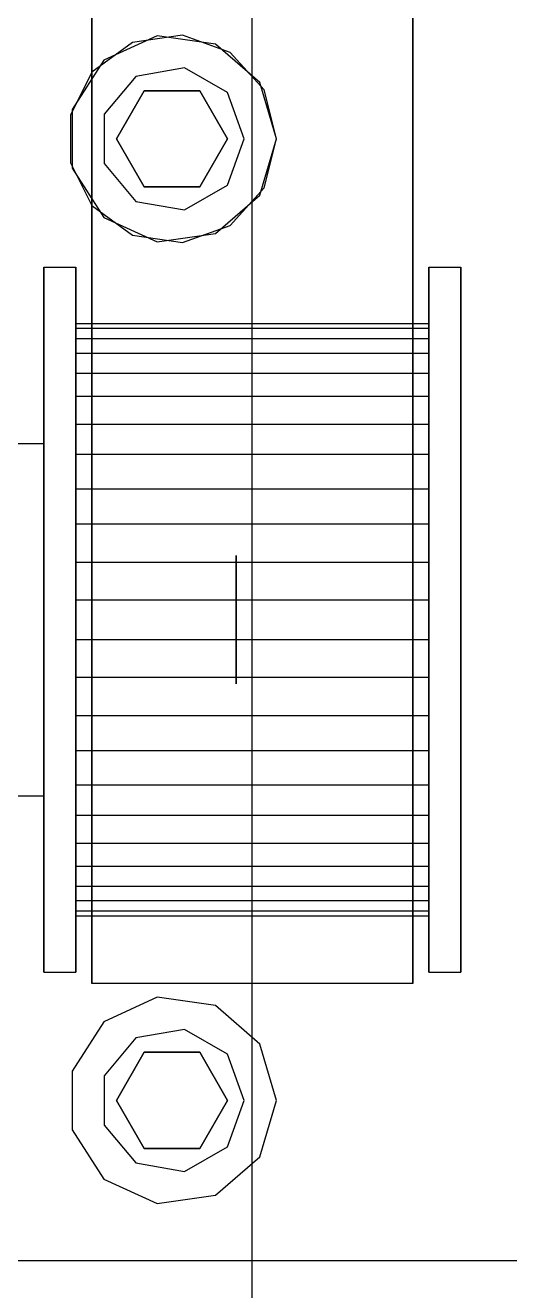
# Model space of a CAD drawing. Header units: millimetres. Extents: x -201 to 3037, y -406 to 3230.
# Drawn here: x 135.9 to 166, y 2058.1 to 2137.1 of the extents above; entities that cross this region are included whole.
import ezdxf

# ---------------------------------------------------------------- set-up
doc = ezdxf.new("R2010")
doc.units = ezdxf.units.MM
doc.layers.add('HIDDEN', color=8, linetype='Continuous')
doc.layers.add('VISIBLE', color=7, linetype='Continuous')

msp = doc.modelspace()

# ---------------------------------------------------------------- linework, layer by layer
at = {"layer": 'HIDDEN'}
for points in [[(140, 2680), (140, 2100)], [(140, 2100), (140, 2680)], [(140, 2680), (140, 2100)], [(160, 2680), (160, 2100)], [(160, 2100), (160, 2680)], [(160, 2680), (160, 2100)], [(150, 2077.3), (150, 2145)], [(150, 2055), (150, 2145)], [(151.5, 2130), (150.468, 2133.514), (147.7, 2135.913), (144.075, 2136.434), (140.743, 2134.912), (138.763, 2131.831), (138.763, 2128.169), (140.743, 2125.088), (144.075, 2123.566), (147.7, 2124.087), (150.468, 2126.486), (151.5, 2130)], [(151.5, 2130), (150.736, 2133.057), (148.624, 2135.396), (145.66, 2136.466), (142.541, 2136.017), (140, 2134.153)], [(149.5, 2130), (148.447, 2132.893), (145.781, 2134.432), (142.75, 2133.897), (140.771, 2131.539), (140.771, 2128.461), (142.75, 2126.103), (145.781, 2125.568), (148.447, 2127.107), (149.5, 2130)], [(149.5, 2130), (148.447, 2132.893), (145.781, 2134.432), (142.75, 2133.897), (140.771, 2131.539), (140.771, 2128.461), (142.75, 2126.103), (145.781, 2125.568), (148.447, 2127.107), (149.5, 2130)], [(141.536, 2130), (143.268, 2133)], [(143.268, 2133), (141.536, 2130)], [(143.268, 2133), (146.732, 2133)], [(146.732, 2133), (143.268, 2133)], [(146.732, 2133), (148.464, 2130)], [(148.464, 2130), (146.732, 2133)], [(140, 2125.847), (142.541, 2123.983), (145.66, 2123.534), (148.624, 2124.604), (150.736, 2126.943), (151.5, 2130)], [(143.268, 2127), (141.536, 2130)], [(141.536, 2130), (143.268, 2127)], [(148.464, 2130), (146.732, 2127)], [(146.732, 2127), (148.464, 2130)], [(146.732, 2127), (143.268, 2127)], [(143.268, 2127), (146.732, 2127)], [(137, 2100), (137, 2102.463), (137, 2104.895), (137, 2107.266), (137, 2109.545), (137, 2111.705), (137, 2113.717), (137, 2115.556), (137, 2117.2), (137, 2118.628), (137, 2119.821), (137, 2120.765), (137, 2121.448), (137, 2121.862), (137, 2122)], [(139, 2100), (139, 2102.463), (139, 2104.895), (139, 2107.266), (139, 2109.545), (139, 2111.705), (139, 2113.717), (139, 2115.556), (139, 2117.2), (139, 2118.628), (139, 2119.821), (139, 2120.765), (139, 2121.448), (139, 2121.862), (139, 2122)], [(161, 2100), (161, 2102.463), (161, 2104.895), (161, 2107.266), (161, 2109.545), (161, 2111.705), (161, 2113.717), (161, 2115.556), (161, 2117.2), (161, 2118.628), (161, 2119.821), (161, 2120.765), (161, 2121.448), (161, 2121.862), (161, 2122)], [(163, 2100), (163, 2102.463), (163, 2104.895), (163, 2107.266), (163, 2109.545), (163, 2111.705), (163, 2113.717), (163, 2115.556), (163, 2117.2), (163, 2118.628), (163, 2119.821), (163, 2120.765), (163, 2121.448), (163, 2121.862), (163, 2122)], [(139, 2118.178), (139, 2118.21), (139, 2118.24), (139, 2118.269), (139, 2118.297), (139, 2118.323), (139, 2118.347), (139, 2118.37), (139, 2118.391), (139, 2118.411), (139, 2118.429), (139, 2118.446), (139, 2118.461), (139, 2118.475), (139, 2118.487)], [(139, 2118.487), (139, 2118.377), (139, 2118.271), (139, 2118.169), (139, 2118.074), (139, 2117.985), (139, 2117.904), (139, 2117.83), (139, 2117.765), (139, 2117.709), (139, 2117.663), (139, 2117.626), (139, 2117.6), (139, 2117.584), (139, 2117.579)], [(139, 2117.579), (139, 2117.584), (139, 2117.6), (139, 2117.626), (139, 2117.663), (139, 2117.709), (139, 2117.765), (139, 2117.83), (139, 2117.904), (139, 2117.985), (139, 2118.074), (139, 2118.169), (139, 2118.271), (139, 2118.377), (139, 2118.487)], [(139, 2118.487), (139, 2118.475), (139, 2118.461), (139, 2118.446), (139, 2118.429), (139, 2118.411), (139, 2118.391), (139, 2118.37), (139, 2118.347), (139, 2118.323), (139, 2118.297), (139, 2118.269), (139, 2118.24), (139, 2118.21), (139, 2118.178)], [(139, 2118.487), (161, 2118.487)], [(139, 2118.178), (139, 2118.037), (139, 2117.898), (139, 2117.764), (139, 2117.635), (139, 2117.513), (139, 2117.399), (139, 2117.296), (139, 2117.204), (139, 2117.124), (139, 2117.057), (139, 2117.004), (139, 2116.966), (139, 2116.943), (139, 2116.935)], [(139, 2116.935), (139, 2116.943), (139, 2116.966), (139, 2117.004), (139, 2117.057), (139, 2117.124), (139, 2117.204), (139, 2117.296), (139, 2117.399), (139, 2117.513), (139, 2117.635), (139, 2117.764), (139, 2117.898), (139, 2118.037), (139, 2118.178)], [(139, 2118.178), (161, 2118.178)], [(140, 2118.487), (160, 2118.487)], [(140, 2118.178), (160, 2118.178)], [(161, 2118.178), (161, 2118.21), (161, 2118.24), (161, 2118.269), (161, 2118.297), (161, 2118.323), (161, 2118.347), (161, 2118.37), (161, 2118.391), (161, 2118.411), (161, 2118.429), (161, 2118.446), (161, 2118.461), (161, 2118.475), (161, 2118.487)], [(161, 2118.487), (161, 2118.377), (161, 2118.271), (161, 2118.169), (161, 2118.074), (161, 2117.985), (161, 2117.904), (161, 2117.83), (161, 2117.765), (161, 2117.709), (161, 2117.663), (161, 2117.626), (161, 2117.6), (161, 2117.584), (161, 2117.579)], [(161, 2117.579), (161, 2117.584), (161, 2117.6), (161, 2117.626), (161, 2117.663), (161, 2117.709), (161, 2117.765), (161, 2117.83), (161, 2117.904), (161, 2117.985), (161, 2118.074), (161, 2118.169), (161, 2118.271), (161, 2118.377), (161, 2118.487)], [(161, 2118.487), (161, 2118.475), (161, 2118.461), (161, 2118.446), (161, 2118.429), (161, 2118.411), (161, 2118.391), (161, 2118.37), (161, 2118.347), (161, 2118.323), (161, 2118.297), (161, 2118.269), (161, 2118.24), (161, 2118.21), (161, 2118.178)], [(161, 2118.178), (161, 2118.037), (161, 2117.898), (161, 2117.764), (161, 2117.635), (161, 2117.513), (161, 2117.399), (161, 2117.296), (161, 2117.204), (161, 2117.124), (161, 2117.057), (161, 2117.004), (161, 2116.966), (161, 2116.943), (161, 2116.935)], [(161, 2116.935), (161, 2116.943), (161, 2116.966), (161, 2117.004), (161, 2117.057), (161, 2117.124), (161, 2117.204), (161, 2117.296), (161, 2117.399), (161, 2117.513), (161, 2117.635), (161, 2117.764), (161, 2117.898), (161, 2118.037), (161, 2118.178)], [(139, 2116.63), (139, 2116.704), (139, 2116.777), (139, 2116.848), (139, 2116.917), (139, 2116.986), (139, 2117.053), (139, 2117.118), (139, 2117.182), (139, 2117.245), (139, 2117.306), (139, 2117.366), (139, 2117.424), (139, 2117.481), (139, 2117.536)], [(139, 2116.935), (139, 2116.939), (139, 2116.949), (139, 2116.965), (139, 2116.988), (139, 2117.018), (139, 2117.054), (139, 2117.095), (139, 2117.143), (139, 2117.196), (139, 2117.255), (139, 2117.319), (139, 2117.387), (139, 2117.46), (139, 2117.536)], [(139, 2117.536), (139, 2117.46), (139, 2117.387), (139, 2117.319), (139, 2117.255), (139, 2117.196), (139, 2117.143), (139, 2117.095), (139, 2117.054), (139, 2117.018), (139, 2116.988), (139, 2116.965), (139, 2116.949), (139, 2116.939), (139, 2116.935)], [(139, 2117.536), (139, 2117.481), (139, 2117.424), (139, 2117.366), (139, 2117.306), (139, 2117.245), (139, 2117.182), (139, 2117.118), (139, 2117.053), (139, 2116.986), (139, 2116.917), (139, 2116.848), (139, 2116.777), (139, 2116.704), (139, 2116.63)], [(139, 2117.536), (161, 2117.536)], [(140, 2117.536), (160, 2117.536)], [(161, 2116.63), (161, 2116.704), (161, 2116.777), (161, 2116.848), (161, 2116.917), (161, 2116.986), (161, 2117.053), (161, 2117.118), (161, 2117.182), (161, 2117.245), (161, 2117.306), (161, 2117.366), (161, 2117.424), (161, 2117.481), (161, 2117.536)], [(161, 2116.935), (161, 2116.939), (161, 2116.949), (161, 2116.965), (161, 2116.988), (161, 2117.018), (161, 2117.054), (161, 2117.095), (161, 2117.143), (161, 2117.196), (161, 2117.255), (161, 2117.319), (161, 2117.387), (161, 2117.46), (161, 2117.536)], [(161, 2117.536), (161, 2117.46), (161, 2117.387), (161, 2117.319), (161, 2117.255), (161, 2117.196), (161, 2117.143), (161, 2117.095), (161, 2117.054), (161, 2117.018), (161, 2116.988), (161, 2116.965), (161, 2116.949), (161, 2116.939), (161, 2116.935)], [(161, 2117.536), (161, 2117.481), (161, 2117.424), (161, 2117.366), (161, 2117.306), (161, 2117.245), (161, 2117.182), (161, 2117.118), (161, 2117.053), (161, 2116.986), (161, 2116.917), (161, 2116.848), (161, 2116.777), (161, 2116.704), (161, 2116.63)], [(139, 2116.63), (139, 2116.466), (139, 2116.3), (139, 2116.135), (139, 2115.973), (139, 2115.818), (139, 2115.671), (139, 2115.535), (139, 2115.413), (139, 2115.306), (139, 2115.215), (139, 2115.144), (139, 2115.092), (139, 2115.06), (139, 2115.049)], [(139, 2116.349), (139, 2116.37), (139, 2116.39), (139, 2116.41), (139, 2116.43), (139, 2116.45), (139, 2116.47), (139, 2116.491), (139, 2116.511), (139, 2116.531), (139, 2116.551), (139, 2116.571), (139, 2116.59), (139, 2116.61), (139, 2116.63)], [(139, 2116.63), (161, 2116.63)], [(139, 2115.049), (139, 2115.058), (139, 2115.082), (139, 2115.122), (139, 2115.178), (139, 2115.249), (139, 2115.333), (139, 2115.43), (139, 2115.539), (139, 2115.658), (139, 2115.785), (139, 2115.92), (139, 2116.06), (139, 2116.204), (139, 2116.349)], [(140, 2116.63), (160, 2116.63)], [(161, 2116.63), (161, 2116.466), (161, 2116.3), (161, 2116.135), (161, 2115.973), (161, 2115.818), (161, 2115.671), (161, 2115.535), (161, 2115.413), (161, 2115.306), (161, 2115.215), (161, 2115.144), (161, 2115.092), (161, 2115.06), (161, 2115.049)], [(161, 2116.349), (161, 2116.37), (161, 2116.39), (161, 2116.41), (161, 2116.43), (161, 2116.45), (161, 2116.47), (161, 2116.491), (161, 2116.511), (161, 2116.531), (161, 2116.551), (161, 2116.571), (161, 2116.59), (161, 2116.61), (161, 2116.63)], [(161, 2115.049), (161, 2115.058), (161, 2115.082), (161, 2115.122), (161, 2115.178), (161, 2115.249), (161, 2115.333), (161, 2115.43), (161, 2115.539), (161, 2115.658), (161, 2115.785), (161, 2115.92), (161, 2116.06), (161, 2116.204), (161, 2116.349)], [(139, 2113.949), (139, 2114.06), (139, 2114.169), (139, 2114.278), (139, 2114.385), (139, 2114.491), (139, 2114.596), (139, 2114.7), (139, 2114.802), (139, 2114.903), (139, 2115.003), (139, 2115.102), (139, 2115.199), (139, 2115.296), (139, 2115.39)], [(139, 2115.049), (139, 2115.051), (139, 2115.057), (139, 2115.066), (139, 2115.078), (139, 2115.095), (139, 2115.114), (139, 2115.138), (139, 2115.164), (139, 2115.194), (139, 2115.227), (139, 2115.264), (139, 2115.303), (139, 2115.345), (139, 2115.39)], [(139, 2115.39), (139, 2115.345), (139, 2115.303), (139, 2115.264), (139, 2115.227), (139, 2115.194), (139, 2115.164), (139, 2115.138), (139, 2115.114), (139, 2115.095), (139, 2115.078), (139, 2115.066), (139, 2115.057), (139, 2115.051), (139, 2115.049)], [(139, 2115.39), (139, 2115.296), (139, 2115.199), (139, 2115.102), (139, 2115.003), (139, 2114.903), (139, 2114.802), (139, 2114.7), (139, 2114.596), (139, 2114.491), (139, 2114.385), (139, 2114.278), (139, 2114.169), (139, 2114.06), (139, 2113.949)], [(139, 2115.39), (161, 2115.39)], [(140, 2115.39), (160, 2115.39)], [(161, 2113.949), (161, 2114.06), (161, 2114.169), (161, 2114.278), (161, 2114.385), (161, 2114.491), (161, 2114.596), (161, 2114.7), (161, 2114.802), (161, 2114.903), (161, 2115.003), (161, 2115.102), (161, 2115.199), (161, 2115.296), (161, 2115.39)], [(161, 2115.049), (161, 2115.051), (161, 2115.057), (161, 2115.066), (161, 2115.078), (161, 2115.095), (161, 2115.114), (161, 2115.138), (161, 2115.164), (161, 2115.194), (161, 2115.227), (161, 2115.264), (161, 2115.303), (161, 2115.345), (161, 2115.39)], [(161, 2115.39), (161, 2115.345), (161, 2115.303), (161, 2115.264), (161, 2115.227), (161, 2115.194), (161, 2115.164), (161, 2115.138), (161, 2115.114), (161, 2115.095), (161, 2115.078), (161, 2115.066), (161, 2115.057), (161, 2115.051), (161, 2115.049)], [(161, 2115.39), (161, 2115.296), (161, 2115.199), (161, 2115.102), (161, 2115.003), (161, 2114.903), (161, 2114.802), (161, 2114.7), (161, 2114.596), (161, 2114.491), (161, 2114.385), (161, 2114.278), (161, 2114.169), (161, 2114.06), (161, 2113.949)], [(139, 2113.949), (139, 2113.774), (139, 2113.59), (139, 2113.401), (139, 2113.211), (139, 2113.024), (139, 2112.844), (139, 2112.675), (139, 2112.52), (139, 2112.382), (139, 2112.266), (139, 2112.173), (139, 2112.105), (139, 2112.063), (139, 2112.049)], [(139, 2113.349), (139, 2113.394), (139, 2113.438), (139, 2113.483), (139, 2113.527), (139, 2113.571), (139, 2113.614), (139, 2113.658), (139, 2113.701), (139, 2113.744), (139, 2113.786), (139, 2113.827), (139, 2113.869), (139, 2113.909), (139, 2113.949)], [(139, 2113.949), (161, 2113.949)], [(140, 2113.949), (160, 2113.949)], [(161, 2113.949), (161, 2113.774), (161, 2113.59), (161, 2113.401), (161, 2113.211), (161, 2113.024), (161, 2112.844), (161, 2112.675), (161, 2112.52), (161, 2112.382), (161, 2112.266), (161, 2112.173), (161, 2112.105), (161, 2112.063), (161, 2112.049)], [(161, 2113.349), (161, 2113.394), (161, 2113.438), (161, 2113.483), (161, 2113.527), (161, 2113.571), (161, 2113.614), (161, 2113.658), (161, 2113.701), (161, 2113.744), (161, 2113.786), (161, 2113.827), (161, 2113.869), (161, 2113.909), (161, 2113.949)], [(139, 2112.049), (139, 2112.057), (139, 2112.082), (139, 2112.122), (139, 2112.178), (139, 2112.248), (139, 2112.333), (139, 2112.43), (139, 2112.539), (139, 2112.658), (139, 2112.785), (139, 2112.92), (139, 2113.06), (139, 2113.204), (139, 2113.349)], [(161, 2112.049), (161, 2112.057), (161, 2112.082), (161, 2112.122), (161, 2112.178), (161, 2112.248), (161, 2112.333), (161, 2112.43), (161, 2112.539), (161, 2112.658), (161, 2112.785), (161, 2112.92), (161, 2113.06), (161, 2113.204), (161, 2113.349)], [(139, 2110.317), (139, 2110.457), (139, 2110.597), (139, 2110.735), (139, 2110.872), (139, 2111.009), (139, 2111.145), (139, 2111.279), (139, 2111.413), (139, 2111.546), (139, 2111.678), (139, 2111.809), (139, 2111.939), (139, 2112.068), (139, 2112.196)], [(139, 2112.049), (139, 2112.05), (139, 2112.052), (139, 2112.056), (139, 2112.061), (139, 2112.068), (139, 2112.077), (139, 2112.086), (139, 2112.098), (139, 2112.11), (139, 2112.125), (139, 2112.14), (139, 2112.157), (139, 2112.176), (139, 2112.196)], [(139, 2112.196), (139, 2112.176), (139, 2112.157), (139, 2112.14), (139, 2112.125), (139, 2112.11), (139, 2112.098), (139, 2112.086), (139, 2112.077), (139, 2112.068), (139, 2112.061), (139, 2112.056), (139, 2112.052), (139, 2112.05), (139, 2112.049)], [(139, 2112.196), (139, 2112.068), (139, 2111.939), (139, 2111.809), (139, 2111.678), (139, 2111.546), (139, 2111.413), (139, 2111.279), (139, 2111.145), (139, 2111.009), (139, 2110.872), (139, 2110.735), (139, 2110.597), (139, 2110.457), (139, 2110.317)], [(139, 2112.196), (161, 2112.196)], [(140, 2112.196), (160, 2112.196)], [(161, 2110.317), (161, 2110.457), (161, 2110.597), (161, 2110.735), (161, 2110.872), (161, 2111.009), (161, 2111.145), (161, 2111.279), (161, 2111.413), (161, 2111.546), (161, 2111.678), (161, 2111.809), (161, 2111.939), (161, 2112.068), (161, 2112.196)], [(161, 2112.049), (161, 2112.05), (161, 2112.052), (161, 2112.056), (161, 2112.061), (161, 2112.068), (161, 2112.077), (161, 2112.086), (161, 2112.098), (161, 2112.11), (161, 2112.125), (161, 2112.14), (161, 2112.157), (161, 2112.176), (161, 2112.196)], [(161, 2112.196), (161, 2112.176), (161, 2112.157), (161, 2112.14), (161, 2112.125), (161, 2112.11), (161, 2112.098), (161, 2112.086), (161, 2112.077), (161, 2112.068), (161, 2112.061), (161, 2112.056), (161, 2112.052), (161, 2112.05), (161, 2112.049)], [(161, 2112.196), (161, 2112.068), (161, 2111.939), (161, 2111.809), (161, 2111.678), (161, 2111.546), (161, 2111.413), (161, 2111.279), (161, 2111.145), (161, 2111.009), (161, 2110.872), (161, 2110.735), (161, 2110.597), (161, 2110.457), (161, 2110.317)], [(137, 2100), (137, 2101.232), (137, 2102.448), (137, 2103.633), (137, 2104.773), (137, 2105.852), (137, 2106.858), (137, 2107.778), (137, 2108.6), (137, 2109.314), (137, 2109.911), (137, 2110.383), (137, 2110.724), (137, 2110.931), (137, 2111)], [(137, 2111), (137, 2110.724), (137, 2109.911), (137, 2108.6), (137, 2106.858), (137, 2104.773), (137, 2102.448), (137, 2100), (137, 2097.552), (137, 2095.227), (137, 2093.142), (137, 2091.4), (137, 2090.089), (137, 2089.276), (137, 2089)], [(139, 2110.317), (139, 2110.148), (139, 2109.959), (139, 2109.756), (139, 2109.544), (139, 2109.33), (139, 2109.118), (139, 2108.915), (139, 2108.727), (139, 2108.558), (139, 2108.413), (139, 2108.296), (139, 2108.21), (139, 2108.157), (139, 2108.139)], [(139, 2109.439), (139, 2109.508), (139, 2109.577), (139, 2109.645), (139, 2109.713), (139, 2109.779), (139, 2109.845), (139, 2109.91), (139, 2109.974), (139, 2110.036), (139, 2110.096), (139, 2110.154), (139, 2110.211), (139, 2110.265), (139, 2110.317)], [(139, 2110.317), (161, 2110.317)], [(140, 2110.317), (160, 2110.317)], [(161, 2110.317), (161, 2110.148), (161, 2109.959), (161, 2109.756), (161, 2109.544), (161, 2109.33), (161, 2109.118), (161, 2108.915), (161, 2108.727), (161, 2108.558), (161, 2108.413), (161, 2108.296), (161, 2108.21), (161, 2108.157), (161, 2108.139)], [(161, 2109.439), (161, 2109.508), (161, 2109.577), (161, 2109.645), (161, 2109.713), (161, 2109.779), (161, 2109.845), (161, 2109.91), (161, 2109.974), (161, 2110.036), (161, 2110.096), (161, 2110.154), (161, 2110.211), (161, 2110.265), (161, 2110.317)], [(139, 2108.139), (139, 2108.147), (139, 2108.172), (139, 2108.212), (139, 2108.268), (139, 2108.339), (139, 2108.423), (139, 2108.52), (139, 2108.629), (139, 2108.748), (139, 2108.875), (139, 2109.01), (139, 2109.15), (139, 2109.294), (139, 2109.439)], [(161, 2108.139), (161, 2108.147), (161, 2108.172), (161, 2108.212), (161, 2108.268), (161, 2108.339), (161, 2108.423), (161, 2108.52), (161, 2108.629), (161, 2108.748), (161, 2108.875), (161, 2109.01), (161, 2109.15), (161, 2109.294), (161, 2109.439)], [(139, 2105.982), (139, 2106.142), (139, 2106.302), (139, 2106.46), (139, 2106.619), (139, 2106.777), (139, 2106.934), (139, 2107.091), (139, 2107.247), (139, 2107.402), (139, 2107.557), (139, 2107.711), (139, 2107.865), (139, 2108.018), (139, 2108.17)], [(139, 2108.139), (139, 2108.139), (139, 2108.14), (139, 2108.141), (139, 2108.142), (139, 2108.143), (139, 2108.145), (139, 2108.147), (139, 2108.149), (139, 2108.152), (139, 2108.155), (139, 2108.158), (139, 2108.162), (139, 2108.166), (139, 2108.17)], [(139, 2108.17), (139, 2108.166), (139, 2108.162), (139, 2108.158), (139, 2108.155), (139, 2108.152), (139, 2108.149), (139, 2108.147), (139, 2108.145), (139, 2108.143), (139, 2108.142), (139, 2108.141), (139, 2108.14), (139, 2108.139), (139, 2108.139)], [(139, 2108.17), (139, 2108.018), (139, 2107.865), (139, 2107.711), (139, 2107.557), (139, 2107.402), (139, 2107.247), (139, 2107.091), (139, 2106.934), (139, 2106.777), (139, 2106.619), (139, 2106.46), (139, 2106.302), (139, 2106.142), (139, 2105.982)], [(139, 2108.17), (161, 2108.17)], [(140, 2108.17), (160, 2108.17)], [(161, 2105.982), (161, 2106.142), (161, 2106.302), (161, 2106.46), (161, 2106.619), (161, 2106.777), (161, 2106.934), (161, 2107.091), (161, 2107.247), (161, 2107.402), (161, 2107.557), (161, 2107.711), (161, 2107.865), (161, 2108.018), (161, 2108.17)], [(161, 2108.139), (161, 2108.139), (161, 2108.14), (161, 2108.141), (161, 2108.142), (161, 2108.143), (161, 2108.145), (161, 2108.147), (161, 2108.149), (161, 2108.152), (161, 2108.155), (161, 2108.158), (161, 2108.162), (161, 2108.166), (161, 2108.17)], [(161, 2108.17), (161, 2108.166), (161, 2108.162), (161, 2108.158), (161, 2108.155), (161, 2108.152), (161, 2108.149), (161, 2108.147), (161, 2108.145), (161, 2108.143), (161, 2108.142), (161, 2108.141), (161, 2108.14), (161, 2108.139), (161, 2108.139)], [(161, 2108.17), (161, 2108.018), (161, 2107.865), (161, 2107.711), (161, 2107.557), (161, 2107.402), (161, 2107.247), (161, 2107.091), (161, 2106.934), (161, 2106.777), (161, 2106.619), (161, 2106.46), (161, 2106.302), (161, 2106.142), (161, 2105.982)], [(139, 2105.982), (139, 2105.839), (139, 2105.664), (139, 2105.464), (139, 2105.246), (139, 2105.015), (139, 2104.781), (139, 2104.55), (139, 2104.329), (139, 2104.127), (139, 2103.95), (139, 2103.803), (139, 2103.692), (139, 2103.619), (139, 2103.587)], [(139, 2104.886), (139, 2104.979), (139, 2105.072), (139, 2105.163), (139, 2105.254), (139, 2105.342), (139, 2105.428), (139, 2105.511), (139, 2105.591), (139, 2105.668), (139, 2105.74), (139, 2105.808), (139, 2105.871), (139, 2105.929), (139, 2105.982)], [(139, 2105.982), (161, 2105.982)], [(140, 2105.982), (160, 2105.982)], [(161, 2105.982), (161, 2105.839), (161, 2105.664), (161, 2105.464), (161, 2105.246), (161, 2105.015), (161, 2104.781), (161, 2104.55), (161, 2104.329), (161, 2104.127), (161, 2103.95), (161, 2103.803), (161, 2103.692), (161, 2103.619), (161, 2103.587)], [(161, 2104.886), (161, 2104.979), (161, 2105.072), (161, 2105.163), (161, 2105.254), (161, 2105.342), (161, 2105.428), (161, 2105.511), (161, 2105.591), (161, 2105.668), (161, 2105.74), (161, 2105.808), (161, 2105.871), (161, 2105.929), (161, 2105.982)], [(139, 2103.587), (139, 2103.601), (139, 2103.631), (139, 2103.675), (139, 2103.733), (139, 2103.805), (139, 2103.891), (139, 2103.987), (139, 2104.095), (139, 2104.212), (139, 2104.337), (139, 2104.468), (139, 2104.605), (139, 2104.745), (139, 2104.886)], [(161, 2103.587), (161, 2103.601), (161, 2103.631), (161, 2103.675), (161, 2103.733), (161, 2103.805), (161, 2103.891), (161, 2103.987), (161, 2104.095), (161, 2104.212), (161, 2104.337), (161, 2104.468), (161, 2104.605), (161, 2104.745), (161, 2104.886)], [(137, 2100), (137, 2100.448), (137, 2100.89), (137, 2101.321), (137, 2101.736), (137, 2102.128), (137, 2102.494), (137, 2102.828), (137, 2103.127), (137, 2103.387), (137, 2103.604), (137, 2103.776), (137, 2103.9), (137, 2103.975), (137, 2104)], [(137, 2104), (137, 2103.9), (137, 2103.604), (137, 2103.127), (137, 2102.494), (137, 2101.736), (137, 2100.89), (137, 2100), (137, 2099.11), (137, 2098.264), (137, 2097.506), (137, 2096.873), (137, 2096.396), (137, 2096.1), (137, 2096)], [(139, 2100), (139, 2100.448), (139, 2100.89), (139, 2101.321), (139, 2101.736), (139, 2102.128), (139, 2102.494), (139, 2102.828), (139, 2103.127), (139, 2103.387), (139, 2103.604), (139, 2103.776), (139, 2103.9), (139, 2103.975), (139, 2104)], [(139, 2104), (139, 2103.9), (139, 2103.604), (139, 2103.127), (139, 2102.494), (139, 2101.736), (139, 2100.89), (139, 2100), (139, 2099.11), (139, 2098.264), (139, 2097.506), (139, 2096.873), (139, 2096.396), (139, 2096.1), (139, 2096)], [(139, 2101.24), (139, 2101.408), (139, 2101.577), (139, 2101.746), (139, 2101.914), (139, 2102.082), (139, 2102.251), (139, 2102.418), (139, 2102.586), (139, 2102.754), (139, 2102.921), (139, 2103.088), (139, 2103.255), (139, 2103.421), (139, 2103.587)], [(139, 2103.587), (139, 2103.421), (139, 2103.255), (139, 2103.088), (139, 2102.921), (139, 2102.754), (139, 2102.586), (139, 2102.418), (139, 2102.251), (139, 2102.082), (139, 2101.914), (139, 2101.746), (139, 2101.577), (139, 2101.408), (139, 2101.24)], [(139, 2103.587), (161, 2103.587)], [(140, 2103.587), (160, 2103.587)], [(149, 2100), (149, 2100.448), (149, 2100.89), (149, 2101.321), (149, 2101.736), (149, 2102.128), (149, 2102.494), (149, 2102.828), (149, 2103.127), (149, 2103.387), (149, 2103.604), (149, 2103.776), (149, 2103.9), (149, 2103.975), (149, 2104)], [(149, 2104), (149, 2103.9), (149, 2103.604), (149, 2103.127), (149, 2102.494), (149, 2101.736), (149, 2100.89), (149, 2100), (149, 2099.11), (149, 2098.264), (149, 2097.506), (149, 2096.873), (149, 2096.396), (149, 2096.1), (149, 2096)], [(161, 2100), (161, 2100.448), (161, 2100.89), (161, 2101.321), (161, 2101.736), (161, 2102.128), (161, 2102.494), (161, 2102.828), (161, 2103.127), (161, 2103.387), (161, 2103.604), (161, 2103.776), (161, 2103.9), (161, 2103.975), (161, 2104)], [(161, 2104), (161, 2103.9), (161, 2103.604), (161, 2103.127), (161, 2102.494), (161, 2101.736), (161, 2100.89), (161, 2100), (161, 2099.11), (161, 2098.264), (161, 2097.506), (161, 2096.873), (161, 2096.396), (161, 2096.1), (161, 2096)], [(161, 2101.24), (161, 2101.408), (161, 2101.577), (161, 2101.746), (161, 2101.914), (161, 2102.082), (161, 2102.251), (161, 2102.418), (161, 2102.586), (161, 2102.754), (161, 2102.921), (161, 2103.088), (161, 2103.255), (161, 2103.421), (161, 2103.587)], [(161, 2103.587), (161, 2103.421), (161, 2103.255), (161, 2103.088), (161, 2102.921), (161, 2102.754), (161, 2102.586), (161, 2102.418), (161, 2102.251), (161, 2102.082), (161, 2101.914), (161, 2101.746), (161, 2101.577), (161, 2101.408), (161, 2101.24)], [(163, 2100), (163, 2100.448), (163, 2100.89), (163, 2101.321), (163, 2101.736), (163, 2102.128), (163, 2102.494), (163, 2102.828), (163, 2103.127), (163, 2103.387), (163, 2103.604), (163, 2103.776), (163, 2103.9), (163, 2103.975), (163, 2104)], [(163, 2104), (163, 2103.9), (163, 2103.604), (163, 2103.127), (163, 2102.494), (163, 2101.736), (163, 2100.89), (163, 2100), (163, 2099.11), (163, 2098.264), (163, 2097.506), (163, 2096.873), (163, 2096.396), (163, 2096.1), (163, 2096)], [(139, 2101.24), (161, 2101.24)], [(139, 2101.24), (139, 2101.149), (139, 2101.021), (139, 2100.86), (139, 2100.671), (139, 2100.46), (139, 2100.234), (139, 2100), (139, 2099.766), (139, 2099.54), (139, 2099.329), (139, 2099.14), (139, 2098.979), (139, 2098.851), (139, 2098.76)], [(139, 2100), (139, 2100.117), (139, 2100.234), (139, 2100.348), (139, 2100.46), (139, 2100.567), (139, 2100.671), (139, 2100.768), (139, 2100.86), (139, 2100.944), (139, 2101.021), (139, 2101.09), (139, 2101.149), (139, 2101.199), (139, 2101.24)], [(140, 2101.24), (160, 2101.24)], [(161, 2101.24), (161, 2101.149), (161, 2101.021), (161, 2100.86), (161, 2100.671), (161, 2100.46), (161, 2100.234), (161, 2100), (161, 2099.766), (161, 2099.54), (161, 2099.329), (161, 2099.14), (161, 2098.979), (161, 2098.851), (161, 2098.76)], [(161, 2100), (161, 2100.117), (161, 2100.234), (161, 2100.348), (161, 2100.46), (161, 2100.567), (161, 2100.671), (161, 2100.768), (161, 2100.86), (161, 2100.944), (161, 2101.021), (161, 2101.09), (161, 2101.149), (161, 2101.199), (161, 2101.24)], [(137, 2078), (137, 2078.138), (137, 2078.552), (137, 2079.235), (137, 2080.179), (137, 2081.372), (137, 2082.8), (137, 2084.444), (137, 2086.283), (137, 2088.295), (137, 2090.455), (137, 2092.734), (137, 2095.105), (137, 2097.537), (137, 2100)], [(137, 2089), (137, 2089.069), (137, 2089.276), (137, 2089.617), (137, 2090.089), (137, 2090.686), (137, 2091.4), (137, 2092.222), (137, 2093.142), (137, 2094.148), (137, 2095.227), (137, 2096.367), (137, 2097.552), (137, 2098.768), (137, 2100)], [(137, 2096), (137, 2096.025), (137, 2096.1), (137, 2096.224), (137, 2096.396), (137, 2096.613), (137, 2096.873), (137, 2097.172), (137, 2097.506), (137, 2097.872), (137, 2098.264), (137, 2098.679), (137, 2099.11), (137, 2099.552), (137, 2100)], [(139, 2098.76), (139, 2098.801), (139, 2098.851), (139, 2098.91), (139, 2098.979), (139, 2099.056), (139, 2099.14), (139, 2099.232), (139, 2099.329), (139, 2099.433), (139, 2099.54), (139, 2099.652), (139, 2099.766), (139, 2099.883), (139, 2100)], [(139, 2096), (139, 2096.025), (139, 2096.1), (139, 2096.224), (139, 2096.396), (139, 2096.613), (139, 2096.873), (139, 2097.172), (139, 2097.506), (139, 2097.872), (139, 2098.264), (139, 2098.679), (139, 2099.11), (139, 2099.552), (139, 2100)], [(139, 2078), (139, 2078.138), (139, 2078.552), (139, 2079.235), (139, 2080.179), (139, 2081.372), (139, 2082.8), (139, 2084.444), (139, 2086.283), (139, 2088.295), (139, 2090.455), (139, 2092.734), (139, 2095.105), (139, 2097.537), (139, 2100)], [(140, 2100), (140, 2097.458), (140, 2094.949), (140, 2092.503), (140, 2090.151), (140, 2087.923), (140, 2085.847), (140, 2083.949), (140, 2082.252), (140, 2080.779), (140, 2079.548), (140, 2078.574), (140, 2077.869), (140, 2077.443), (140, 2077.3)], [(140, 2100), (140, 2097.861), (140, 2095.75), (140, 2093.692), (140, 2091.713), (140, 2089.838), (140, 2088.091), (140, 2086.494), (140, 2085.067), (140, 2083.828), (140, 2082.791), (140, 2081.972), (140, 2081.379), (140, 2081.02), (140, 2080.9)], [(140, 2080.9), (140, 2081.02), (140, 2081.379), (140, 2081.972), (140, 2082.791), (140, 2083.828), (140, 2085.067), (140, 2086.494), (140, 2088.091), (140, 2089.838), (140, 2091.713), (140, 2093.692), (140, 2095.75), (140, 2097.861), (140, 2100)], [(149, 2096), (149, 2096.025), (149, 2096.1), (149, 2096.224), (149, 2096.396), (149, 2096.613), (149, 2096.873), (149, 2097.172), (149, 2097.506), (149, 2097.872), (149, 2098.264), (149, 2098.679), (149, 2099.11), (149, 2099.552), (149, 2100)], [(160, 2100), (160, 2097.458), (160, 2094.949), (160, 2092.503), (160, 2090.151), (160, 2087.923), (160, 2085.847), (160, 2083.949), (160, 2082.252), (160, 2080.779), (160, 2079.548), (160, 2078.574), (160, 2077.869), (160, 2077.443), (160, 2077.3)], [(160, 2100), (160, 2097.861), (160, 2095.75), (160, 2093.692), (160, 2091.713), (160, 2089.838), (160, 2088.091), (160, 2086.494), (160, 2085.067), (160, 2083.828), (160, 2082.791), (160, 2081.972), (160, 2081.379), (160, 2081.02), (160, 2080.9)], [(160, 2080.9), (160, 2081.02), (160, 2081.379), (160, 2081.972), (160, 2082.791), (160, 2083.828), (160, 2085.067), (160, 2086.494), (160, 2088.091), (160, 2089.838), (160, 2091.713), (160, 2093.692), (160, 2095.75), (160, 2097.861), (160, 2100)], [(161, 2098.76), (161, 2098.801), (161, 2098.851), (161, 2098.91), (161, 2098.979), (161, 2099.056), (161, 2099.14), (161, 2099.232), (161, 2099.329), (161, 2099.433), (161, 2099.54), (161, 2099.652), (161, 2099.766), (161, 2099.883), (161, 2100)], [(161, 2096), (161, 2096.025), (161, 2096.1), (161, 2096.224), (161, 2096.396), (161, 2096.613), (161, 2096.873), (161, 2097.172), (161, 2097.506), (161, 2097.872), (161, 2098.264), (161, 2098.679), (161, 2099.11), (161, 2099.552), (161, 2100)], [(161, 2078), (161, 2078.138), (161, 2078.552), (161, 2079.235), (161, 2080.179), (161, 2081.372), (161, 2082.8), (161, 2084.444), (161, 2086.283), (161, 2088.295), (161, 2090.455), (161, 2092.734), (161, 2095.105), (161, 2097.537), (161, 2100)], [(163, 2078), (163, 2078.138), (163, 2078.552), (163, 2079.235), (163, 2080.179), (163, 2081.372), (163, 2082.8), (163, 2084.444), (163, 2086.283), (163, 2088.295), (163, 2090.455), (163, 2092.734), (163, 2095.105), (163, 2097.537), (163, 2100)], [(163, 2096), (163, 2096.025), (163, 2096.1), (163, 2096.224), (163, 2096.396), (163, 2096.613), (163, 2096.873), (163, 2097.172), (163, 2097.506), (163, 2097.872), (163, 2098.264), (163, 2098.679), (163, 2099.11), (163, 2099.552), (163, 2100)], [(139, 2098.76), (161, 2098.76)], [(139, 2096.413), (139, 2096.579), (139, 2096.745), (139, 2096.912), (139, 2097.079), (139, 2097.246), (139, 2097.414), (139, 2097.582), (139, 2097.749), (139, 2097.918), (139, 2098.086), (139, 2098.254), (139, 2098.423), (139, 2098.592), (139, 2098.76)], [(139, 2098.76), (139, 2098.592), (139, 2098.423), (139, 2098.254), (139, 2098.086), (139, 2097.918), (139, 2097.749), (139, 2097.582), (139, 2097.414), (139, 2097.246), (139, 2097.079), (139, 2096.912), (139, 2096.745), (139, 2096.579), (139, 2096.413)], [(140, 2098.76), (160, 2098.76)], [(161, 2096.413), (161, 2096.579), (161, 2096.745), (161, 2096.912), (161, 2097.079), (161, 2097.246), (161, 2097.414), (161, 2097.582), (161, 2097.749), (161, 2097.918), (161, 2098.086), (161, 2098.254), (161, 2098.423), (161, 2098.592), (161, 2098.76)], [(161, 2098.76), (161, 2098.592), (161, 2098.423), (161, 2098.254), (161, 2098.086), (161, 2097.918), (161, 2097.749), (161, 2097.582), (161, 2097.414), (161, 2097.246), (161, 2097.079), (161, 2096.912), (161, 2096.745), (161, 2096.579), (161, 2096.413)], [(139, 2096.413), (161, 2096.413)], [(139, 2096.413), (139, 2096.381), (139, 2096.308), (139, 2096.197), (139, 2096.05), (139, 2095.873), (139, 2095.671), (139, 2095.45), (139, 2095.219), (139, 2094.985), (139, 2094.754), (139, 2094.536), (139, 2094.336), (139, 2094.161), (139, 2094.018)], [(139, 2095.114), (139, 2095.255), (139, 2095.395), (139, 2095.532), (139, 2095.663), (139, 2095.788), (139, 2095.905), (139, 2096.013), (139, 2096.109), (139, 2096.195), (139, 2096.267), (139, 2096.325), (139, 2096.369), (139, 2096.399), (139, 2096.413)], [(140, 2096.413), (160, 2096.413)], [(161, 2096.413), (161, 2096.381), (161, 2096.308), (161, 2096.197), (161, 2096.05), (161, 2095.873), (161, 2095.671), (161, 2095.45), (161, 2095.219), (161, 2094.985), (161, 2094.754), (161, 2094.536), (161, 2094.336), (161, 2094.161), (161, 2094.018)], [(161, 2095.114), (161, 2095.255), (161, 2095.395), (161, 2095.532), (161, 2095.663), (161, 2095.788), (161, 2095.905), (161, 2096.013), (161, 2096.109), (161, 2096.195), (161, 2096.267), (161, 2096.325), (161, 2096.369), (161, 2096.399), (161, 2096.413)], [(139, 2094.018), (139, 2094.071), (139, 2094.129), (139, 2094.192), (139, 2094.26), (139, 2094.332), (139, 2094.409), (139, 2094.489), (139, 2094.572), (139, 2094.658), (139, 2094.746), (139, 2094.837), (139, 2094.928), (139, 2095.021), (139, 2095.114)], [(161, 2094.018), (161, 2094.071), (161, 2094.129), (161, 2094.192), (161, 2094.26), (161, 2094.332), (161, 2094.409), (161, 2094.489), (161, 2094.572), (161, 2094.658), (161, 2094.746), (161, 2094.837), (161, 2094.928), (161, 2095.021), (161, 2095.114)], [(139, 2091.83), (139, 2091.982), (139, 2092.135), (139, 2092.289), (139, 2092.443), (139, 2092.598), (139, 2092.753), (139, 2092.909), (139, 2093.066), (139, 2093.223), (139, 2093.381), (139, 2093.54), (139, 2093.698), (139, 2093.858), (139, 2094.018)], [(139, 2094.018), (139, 2093.858), (139, 2093.698), (139, 2093.54), (139, 2093.381), (139, 2093.223), (139, 2093.066), (139, 2092.909), (139, 2092.753), (139, 2092.598), (139, 2092.443), (139, 2092.289), (139, 2092.135), (139, 2091.982), (139, 2091.83)], [(139, 2094.018), (161, 2094.018)], [(140, 2094.018), (160, 2094.018)], [(161, 2091.83), (161, 2091.982), (161, 2092.135), (161, 2092.289), (161, 2092.443), (161, 2092.598), (161, 2092.753), (161, 2092.909), (161, 2093.066), (161, 2093.223), (161, 2093.381), (161, 2093.54), (161, 2093.698), (161, 2093.858), (161, 2094.018)], [(161, 2094.018), (161, 2093.858), (161, 2093.698), (161, 2093.54), (161, 2093.381), (161, 2093.223), (161, 2093.066), (161, 2092.909), (161, 2092.753), (161, 2092.598), (161, 2092.443), (161, 2092.289), (161, 2092.135), (161, 2091.982), (161, 2091.83)], [(139, 2091.83), (139, 2091.834), (139, 2091.838), (139, 2091.842), (139, 2091.845), (139, 2091.848), (139, 2091.851), (139, 2091.853), (139, 2091.855), (139, 2091.857), (139, 2091.858), (139, 2091.859), (139, 2091.86), (139, 2091.861), (139, 2091.861)], [(139, 2091.861), (139, 2091.843), (139, 2091.79), (139, 2091.704), (139, 2091.587), (139, 2091.442), (139, 2091.273), (139, 2091.085), (139, 2090.882), (139, 2090.67), (139, 2090.456), (139, 2090.244), (139, 2090.041), (139, 2089.852), (139, 2089.683)], [(139, 2090.561), (139, 2090.706), (139, 2090.85), (139, 2090.99), (139, 2091.125), (139, 2091.252), (139, 2091.371), (139, 2091.48), (139, 2091.577), (139, 2091.661), (139, 2091.732), (139, 2091.788), (139, 2091.828), (139, 2091.853), (139, 2091.861)], [(139, 2091.861), (139, 2091.861), (139, 2091.86), (139, 2091.859), (139, 2091.858), (139, 2091.857), (139, 2091.855), (139, 2091.853), (139, 2091.851), (139, 2091.848), (139, 2091.845), (139, 2091.842), (139, 2091.838), (139, 2091.834), (139, 2091.83)], [(139, 2091.83), (161, 2091.83)], [(140, 2091.83), (160, 2091.83)], [(161, 2091.83), (161, 2091.834), (161, 2091.838), (161, 2091.842), (161, 2091.845), (161, 2091.848), (161, 2091.851), (161, 2091.853), (161, 2091.855), (161, 2091.857), (161, 2091.858), (161, 2091.859), (161, 2091.86), (161, 2091.861), (161, 2091.861)], [(161, 2091.861), (161, 2091.843), (161, 2091.79), (161, 2091.704), (161, 2091.587), (161, 2091.442), (161, 2091.273), (161, 2091.085), (161, 2090.882), (161, 2090.67), (161, 2090.456), (161, 2090.244), (161, 2090.041), (161, 2089.852), (161, 2089.683)], [(161, 2090.561), (161, 2090.706), (161, 2090.85), (161, 2090.99), (161, 2091.125), (161, 2091.252), (161, 2091.371), (161, 2091.48), (161, 2091.577), (161, 2091.661), (161, 2091.732), (161, 2091.788), (161, 2091.828), (161, 2091.853), (161, 2091.861)], [(161, 2091.861), (161, 2091.861), (161, 2091.86), (161, 2091.859), (161, 2091.858), (161, 2091.857), (161, 2091.855), (161, 2091.853), (161, 2091.851), (161, 2091.848), (161, 2091.845), (161, 2091.842), (161, 2091.838), (161, 2091.834), (161, 2091.83)], [(139, 2089.683), (139, 2089.735), (139, 2089.789), (139, 2089.846), (139, 2089.904), (139, 2089.964), (139, 2090.026), (139, 2090.09), (139, 2090.155), (139, 2090.221), (139, 2090.287), (139, 2090.355), (139, 2090.423), (139, 2090.492), (139, 2090.561)], [(161, 2089.683), (161, 2089.735), (161, 2089.789), (161, 2089.846), (161, 2089.904), (161, 2089.964), (161, 2090.026), (161, 2090.09), (161, 2090.155), (161, 2090.221), (161, 2090.287), (161, 2090.355), (161, 2090.423), (161, 2090.492), (161, 2090.561)], [(139, 2087.804), (139, 2087.932), (139, 2088.061), (139, 2088.191), (139, 2088.322), (139, 2088.454), (139, 2088.587), (139, 2088.721), (139, 2088.855), (139, 2088.991), (139, 2089.128), (139, 2089.265), (139, 2089.403), (139, 2089.543), (139, 2089.683)], [(139, 2089.683), (139, 2089.543), (139, 2089.403), (139, 2089.265), (139, 2089.128), (139, 2088.991), (139, 2088.855), (139, 2088.721), (139, 2088.587), (139, 2088.454), (139, 2088.322), (139, 2088.191), (139, 2088.061), (139, 2087.932), (139, 2087.804)], [(139, 2089.683), (161, 2089.683)], [(140, 2089.683), (160, 2089.683)], [(161, 2087.804), (161, 2087.932), (161, 2088.061), (161, 2088.191), (161, 2088.322), (161, 2088.454), (161, 2088.587), (161, 2088.721), (161, 2088.855), (161, 2088.991), (161, 2089.128), (161, 2089.265), (161, 2089.403), (161, 2089.543), (161, 2089.683)], [(161, 2089.683), (161, 2089.543), (161, 2089.403), (161, 2089.265), (161, 2089.128), (161, 2088.991), (161, 2088.855), (161, 2088.721), (161, 2088.587), (161, 2088.454), (161, 2088.322), (161, 2088.191), (161, 2088.061), (161, 2087.932), (161, 2087.804)], [(139, 2087.804), (139, 2087.824), (139, 2087.843), (139, 2087.86), (139, 2087.875), (139, 2087.89), (139, 2087.902), (139, 2087.914), (139, 2087.923), (139, 2087.932), (139, 2087.939), (139, 2087.944), (139, 2087.948), (139, 2087.95), (139, 2087.951)], [(139, 2087.951), (139, 2087.937), (139, 2087.895), (139, 2087.827), (139, 2087.734), (139, 2087.618), (139, 2087.48), (139, 2087.325), (139, 2087.156), (139, 2086.976), (139, 2086.789), (139, 2086.599), (139, 2086.41), (139, 2086.226), (139, 2086.051)], [(139, 2086.651), (139, 2086.796), (139, 2086.94), (139, 2087.08), (139, 2087.215), (139, 2087.342), (139, 2087.461), (139, 2087.57), (139, 2087.667), (139, 2087.752), (139, 2087.822), (139, 2087.878), (139, 2087.918), (139, 2087.943), (139, 2087.951)], [(139, 2087.951), (139, 2087.95), (139, 2087.948), (139, 2087.944), (139, 2087.939), (139, 2087.932), (139, 2087.923), (139, 2087.914), (139, 2087.902), (139, 2087.89), (139, 2087.875), (139, 2087.86), (139, 2087.843), (139, 2087.824), (139, 2087.804)], [(139, 2087.804), (161, 2087.804)], [(140, 2087.804), (160, 2087.804)], [(161, 2087.804), (161, 2087.824), (161, 2087.843), (161, 2087.86), (161, 2087.875), (161, 2087.89), (161, 2087.902), (161, 2087.914), (161, 2087.923), (161, 2087.932), (161, 2087.939), (161, 2087.944), (161, 2087.948), (161, 2087.95), (161, 2087.951)], [(161, 2087.951), (161, 2087.937), (161, 2087.895), (161, 2087.827), (161, 2087.734), (161, 2087.618), (161, 2087.48), (161, 2087.325), (161, 2087.156), (161, 2086.976), (161, 2086.789), (161, 2086.599), (161, 2086.41), (161, 2086.226), (161, 2086.051)], [(161, 2086.651), (161, 2086.796), (161, 2086.94), (161, 2087.08), (161, 2087.215), (161, 2087.342), (161, 2087.461), (161, 2087.57), (161, 2087.667), (161, 2087.752), (161, 2087.822), (161, 2087.878), (161, 2087.918), (161, 2087.943), (161, 2087.951)], [(161, 2087.951), (161, 2087.95), (161, 2087.948), (161, 2087.944), (161, 2087.939), (161, 2087.932), (161, 2087.923), (161, 2087.914), (161, 2087.902), (161, 2087.89), (161, 2087.875), (161, 2087.86), (161, 2087.843), (161, 2087.824), (161, 2087.804)], [(139, 2086.051), (139, 2086.091), (139, 2086.131), (139, 2086.173), (139, 2086.214), (139, 2086.256), (139, 2086.299), (139, 2086.342), (139, 2086.386), (139, 2086.429), (139, 2086.473), (139, 2086.517), (139, 2086.562), (139, 2086.606), (139, 2086.651)], [(161, 2086.051), (161, 2086.091), (161, 2086.131), (161, 2086.173), (161, 2086.214), (161, 2086.256), (161, 2086.299), (161, 2086.342), (161, 2086.386), (161, 2086.429), (161, 2086.473), (161, 2086.517), (161, 2086.562), (161, 2086.606), (161, 2086.651)], [(139, 2084.61), (139, 2084.704), (139, 2084.801), (139, 2084.898), (139, 2084.997), (139, 2085.097), (139, 2085.198), (139, 2085.3), (139, 2085.404), (139, 2085.509), (139, 2085.615), (139, 2085.722), (139, 2085.831), (139, 2085.94), (139, 2086.051)], [(139, 2086.051), (139, 2085.94), (139, 2085.831), (139, 2085.722), (139, 2085.615), (139, 2085.509), (139, 2085.404), (139, 2085.3), (139, 2085.198), (139, 2085.097), (139, 2084.997), (139, 2084.898), (139, 2084.801), (139, 2084.704), (139, 2084.61)], [(139, 2086.051), (161, 2086.051)], [(140, 2086.051), (160, 2086.051)], [(161, 2084.61), (161, 2084.704), (161, 2084.801), (161, 2084.898), (161, 2084.997), (161, 2085.097), (161, 2085.198), (161, 2085.3), (161, 2085.404), (161, 2085.509), (161, 2085.615), (161, 2085.722), (161, 2085.831), (161, 2085.94), (161, 2086.051)], [(161, 2086.051), (161, 2085.94), (161, 2085.831), (161, 2085.722), (161, 2085.615), (161, 2085.509), (161, 2085.404), (161, 2085.3), (161, 2085.198), (161, 2085.097), (161, 2084.997), (161, 2084.898), (161, 2084.801), (161, 2084.704), (161, 2084.61)], [(139, 2084.61), (139, 2084.655), (139, 2084.697), (139, 2084.736), (139, 2084.773), (139, 2084.806), (139, 2084.836), (139, 2084.862), (139, 2084.886), (139, 2084.905), (139, 2084.922), (139, 2084.934), (139, 2084.943), (139, 2084.949), (139, 2084.951)], [(139, 2084.951), (139, 2084.94), (139, 2084.908), (139, 2084.856), (139, 2084.785), (139, 2084.694), (139, 2084.587), (139, 2084.465), (139, 2084.329), (139, 2084.182), (139, 2084.027), (139, 2083.865), (139, 2083.7), (139, 2083.534), (139, 2083.37)], [(139, 2083.651), (139, 2083.796), (139, 2083.94), (139, 2084.08), (139, 2084.215), (139, 2084.342), (139, 2084.461), (139, 2084.57), (139, 2084.667), (139, 2084.751), (139, 2084.822), (139, 2084.878), (139, 2084.918), (139, 2084.942), (139, 2084.951)], [(139, 2084.951), (139, 2084.949), (139, 2084.943), (139, 2084.934), (139, 2084.922), (139, 2084.905), (139, 2084.886), (139, 2084.862), (139, 2084.836), (139, 2084.806), (139, 2084.773), (139, 2084.736), (139, 2084.697), (139, 2084.655), (139, 2084.61)], [(139, 2084.61), (161, 2084.61)], [(140, 2084.61), (160, 2084.61)], [(161, 2084.61), (161, 2084.655), (161, 2084.697), (161, 2084.736), (161, 2084.773), (161, 2084.806), (161, 2084.836), (161, 2084.862), (161, 2084.886), (161, 2084.905), (161, 2084.922), (161, 2084.934), (161, 2084.943), (161, 2084.949), (161, 2084.951)], [(161, 2084.951), (161, 2084.94), (161, 2084.908), (161, 2084.856), (161, 2084.785), (161, 2084.694), (161, 2084.587), (161, 2084.465), (161, 2084.329), (161, 2084.182), (161, 2084.027), (161, 2083.865), (161, 2083.7), (161, 2083.534), (161, 2083.37)], [(161, 2083.651), (161, 2083.796), (161, 2083.94), (161, 2084.08), (161, 2084.215), (161, 2084.342), (161, 2084.461), (161, 2084.57), (161, 2084.667), (161, 2084.751), (161, 2084.822), (161, 2084.878), (161, 2084.918), (161, 2084.942), (161, 2084.951)], [(161, 2084.951), (161, 2084.949), (161, 2084.943), (161, 2084.934), (161, 2084.922), (161, 2084.905), (161, 2084.886), (161, 2084.862), (161, 2084.836), (161, 2084.806), (161, 2084.773), (161, 2084.736), (161, 2084.697), (161, 2084.655), (161, 2084.61)], [(139, 2083.37), (139, 2083.39), (139, 2083.41), (139, 2083.429), (139, 2083.449), (139, 2083.469), (139, 2083.489), (139, 2083.509), (139, 2083.53), (139, 2083.55), (139, 2083.57), (139, 2083.59), (139, 2083.61), (139, 2083.63), (139, 2083.651)], [(139, 2082.464), (139, 2082.519), (139, 2082.576), (139, 2082.634), (139, 2082.694), (139, 2082.755), (139, 2082.818), (139, 2082.882), (139, 2082.947), (139, 2083.014), (139, 2083.083), (139, 2083.152), (139, 2083.223), (139, 2083.296), (139, 2083.37)], [(139, 2083.37), (139, 2083.296), (139, 2083.223), (139, 2083.152), (139, 2083.083), (139, 2083.014), (139, 2082.947), (139, 2082.882), (139, 2082.818), (139, 2082.755), (139, 2082.694), (139, 2082.634), (139, 2082.576), (139, 2082.519), (139, 2082.464)], [(139, 2083.37), (161, 2083.37)], [(139, 2082.464), (139, 2082.54), (139, 2082.613), (139, 2082.681), (139, 2082.745), (139, 2082.804), (139, 2082.857), (139, 2082.905), (139, 2082.946), (139, 2082.982), (139, 2083.012), (139, 2083.035), (139, 2083.051), (139, 2083.061), (139, 2083.065)], [(139, 2083.065), (139, 2083.057), (139, 2083.034), (139, 2082.996), (139, 2082.943), (139, 2082.876), (139, 2082.796), (139, 2082.704), (139, 2082.601), (139, 2082.487), (139, 2082.365), (139, 2082.236), (139, 2082.102), (139, 2081.963), (139, 2081.822)], [(139, 2081.822), (139, 2081.963), (139, 2082.102), (139, 2082.236), (139, 2082.365), (139, 2082.487), (139, 2082.601), (139, 2082.704), (139, 2082.796), (139, 2082.876), (139, 2082.943), (139, 2082.996), (139, 2083.034), (139, 2083.057), (139, 2083.065)], [(139, 2083.065), (139, 2083.061), (139, 2083.051), (139, 2083.035), (139, 2083.012), (139, 2082.982), (139, 2082.946), (139, 2082.905), (139, 2082.857), (139, 2082.804), (139, 2082.745), (139, 2082.681), (139, 2082.613), (139, 2082.54), (139, 2082.464)], [(140, 2083.37), (160, 2083.37)], [(161, 2083.37), (161, 2083.39), (161, 2083.41), (161, 2083.429), (161, 2083.449), (161, 2083.469), (161, 2083.489), (161, 2083.509), (161, 2083.53), (161, 2083.55), (161, 2083.57), (161, 2083.59), (161, 2083.61), (161, 2083.63), (161, 2083.651)], [(161, 2082.464), (161, 2082.519), (161, 2082.576), (161, 2082.634), (161, 2082.694), (161, 2082.755), (161, 2082.818), (161, 2082.882), (161, 2082.947), (161, 2083.014), (161, 2083.083), (161, 2083.152), (161, 2083.223), (161, 2083.296), (161, 2083.37)], [(161, 2083.37), (161, 2083.296), (161, 2083.223), (161, 2083.152), (161, 2083.083), (161, 2083.014), (161, 2082.947), (161, 2082.882), (161, 2082.818), (161, 2082.755), (161, 2082.694), (161, 2082.634), (161, 2082.576), (161, 2082.519), (161, 2082.464)], [(161, 2082.464), (161, 2082.54), (161, 2082.613), (161, 2082.681), (161, 2082.745), (161, 2082.804), (161, 2082.857), (161, 2082.905), (161, 2082.946), (161, 2082.982), (161, 2083.012), (161, 2083.035), (161, 2083.051), (161, 2083.061), (161, 2083.065)], [(161, 2083.065), (161, 2083.057), (161, 2083.034), (161, 2082.996), (161, 2082.943), (161, 2082.876), (161, 2082.796), (161, 2082.704), (161, 2082.601), (161, 2082.487), (161, 2082.365), (161, 2082.236), (161, 2082.102), (161, 2081.963), (161, 2081.822)], [(161, 2081.822), (161, 2081.963), (161, 2082.102), (161, 2082.236), (161, 2082.365), (161, 2082.487), (161, 2082.601), (161, 2082.704), (161, 2082.796), (161, 2082.876), (161, 2082.943), (161, 2082.996), (161, 2083.034), (161, 2083.057), (161, 2083.065)], [(161, 2083.065), (161, 2083.061), (161, 2083.051), (161, 2083.035), (161, 2083.012), (161, 2082.982), (161, 2082.946), (161, 2082.905), (161, 2082.857), (161, 2082.804), (161, 2082.745), (161, 2082.681), (161, 2082.613), (161, 2082.54), (161, 2082.464)], [(139, 2082.464), (161, 2082.464)], [(139, 2081.513), (139, 2081.623), (139, 2081.729), (139, 2081.831), (139, 2081.926), (139, 2082.015), (139, 2082.096), (139, 2082.17), (139, 2082.235), (139, 2082.291), (139, 2082.337), (139, 2082.374), (139, 2082.4), (139, 2082.416), (139, 2082.421)], [(139, 2082.421), (139, 2082.416), (139, 2082.4), (139, 2082.374), (139, 2082.337), (139, 2082.291), (139, 2082.235), (139, 2082.17), (139, 2082.096), (139, 2082.015), (139, 2081.926), (139, 2081.831), (139, 2081.729), (139, 2081.623), (139, 2081.513)], [(140, 2082.464), (160, 2082.464)], [(161, 2081.513), (161, 2081.623), (161, 2081.729), (161, 2081.831), (161, 2081.926), (161, 2082.015), (161, 2082.096), (161, 2082.17), (161, 2082.235), (161, 2082.291), (161, 2082.337), (161, 2082.374), (161, 2082.4), (161, 2082.416), (161, 2082.421)], [(161, 2082.421), (161, 2082.416), (161, 2082.4), (161, 2082.374), (161, 2082.337), (161, 2082.291), (161, 2082.235), (161, 2082.17), (161, 2082.096), (161, 2082.015), (161, 2081.926), (161, 2081.831), (161, 2081.729), (161, 2081.623), (161, 2081.513)], [(139, 2081.513), (139, 2081.525), (139, 2081.539), (139, 2081.554), (139, 2081.571), (139, 2081.589), (139, 2081.609), (139, 2081.63), (139, 2081.653), (139, 2081.677), (139, 2081.703), (139, 2081.731), (139, 2081.76), (139, 2081.79), (139, 2081.822)], [(139, 2081.822), (139, 2081.79), (139, 2081.76), (139, 2081.731), (139, 2081.703), (139, 2081.677), (139, 2081.653), (139, 2081.63), (139, 2081.609), (139, 2081.589), (139, 2081.571), (139, 2081.554), (139, 2081.539), (139, 2081.525), (139, 2081.513)], [(139, 2081.822), (161, 2081.822)], [(139, 2081.513), (161, 2081.513)], [(140, 2081.822), (160, 2081.822)], [(140, 2081.513), (160, 2081.513)], [(161, 2081.513), (161, 2081.525), (161, 2081.539), (161, 2081.554), (161, 2081.571), (161, 2081.589), (161, 2081.609), (161, 2081.63), (161, 2081.653), (161, 2081.677), (161, 2081.703), (161, 2081.731), (161, 2081.76), (161, 2081.79), (161, 2081.822)], [(161, 2081.822), (161, 2081.79), (161, 2081.76), (161, 2081.731), (161, 2081.703), (161, 2081.677), (161, 2081.653), (161, 2081.63), (161, 2081.609), (161, 2081.589), (161, 2081.571), (161, 2081.554), (161, 2081.539), (161, 2081.525), (161, 2081.513)], [(151.5, 2070), (150.468, 2073.514), (147.7, 2075.913), (144.075, 2076.434), (140.743, 2074.912), (138.763, 2071.831), (138.763, 2068.169), (140.743, 2065.088), (144.075, 2063.566), (147.7, 2064.087), (150.468, 2066.486), (151.5, 2070)], [(149.5, 2070), (148.447, 2072.893), (145.781, 2074.432), (142.75, 2073.897), (140.771, 2071.539), (140.771, 2068.461), (142.75, 2066.103), (145.781, 2065.568), (148.447, 2067.107), (149.5, 2070)], [(149.5, 2070), (148.447, 2072.893), (145.781, 2074.432), (142.75, 2073.897), (140.771, 2071.539), (140.771, 2068.461), (142.75, 2066.103), (145.781, 2065.568), (148.447, 2067.107), (149.5, 2070)], [(150, 2065.847), (150, 2074.153)], [(143.268, 2073), (141.536, 2070)], [(146.732, 2073), (143.268, 2073)], [(148.464, 2070), (146.732, 2073)], [(141.536, 2070), (143.268, 2067)], [(146.732, 2067), (148.464, 2070)], [(143.268, 2067), (146.732, 2067)], [(60, 2060), (540, 2060)], [(60, 2060), (540, 2060)], [(60, 2060), (540, 2060)], [(60, 2060), (540, 2060)]]:
    msp.add_lwpolyline(points, dxfattribs=at)
at = {"layer": 'VISIBLE'}
for points in [[(140, 2100), (140, 2420)], [(160, 2100), (160, 2400)], [(140, 2134.153), (138.673, 2131.489), (138.673, 2128.511), (140, 2125.847)], [(137, 2122), (137, 2121.448), (137, 2119.821), (137, 2117.2), (137, 2113.717), (137, 2109.545), (137, 2104.895), (137, 2100), (137, 2095.105), (137, 2090.455), (137, 2086.283), (137, 2082.8), (137, 2080.179), (137, 2078.552), (137, 2078)], [(137, 2122), (139, 2122)], [(139, 2122), (139, 2121.448), (139, 2119.821), (139, 2117.2), (139, 2113.717), (139, 2109.545), (139, 2104.895), (139, 2100), (139, 2095.105), (139, 2090.455), (139, 2086.283), (139, 2082.8), (139, 2080.179), (139, 2078.552), (139, 2078)], [(161, 2122), (161, 2121.448), (161, 2119.821), (161, 2117.2), (161, 2113.717), (161, 2109.545), (161, 2104.895), (161, 2100), (161, 2095.105), (161, 2090.455), (161, 2086.283), (161, 2082.8), (161, 2080.179), (161, 2078.552), (161, 2078)], [(161, 2122), (163, 2122)], [(163, 2122), (163, 2121.448), (163, 2119.821), (163, 2117.2), (163, 2113.717), (163, 2109.545), (163, 2104.895), (163, 2100), (163, 2095.105), (163, 2090.455), (163, 2086.283), (163, 2082.8), (163, 2080.179), (163, 2078.552), (163, 2078)], [(139, 2118.487), (140, 2118.487)], [(139, 2118.178), (140, 2118.178)], [(160, 2118.487), (161, 2118.487)], [(160, 2118.178), (161, 2118.178)], [(139, 2117.536), (140, 2117.536)], [(160, 2117.536), (161, 2117.536)], [(139, 2116.63), (140, 2116.63)], [(160, 2116.63), (161, 2116.63)], [(139, 2115.39), (140, 2115.39)], [(160, 2115.39), (161, 2115.39)], [(139, 2113.949), (140, 2113.949)], [(160, 2113.949), (161, 2113.949)], [(139, 2112.196), (140, 2112.196)], [(160, 2112.196), (161, 2112.196)], [(135, 2111), (137, 2111)], [(139, 2110.317), (140, 2110.317)], [(160, 2110.317), (161, 2110.317)], [(139, 2108.17), (140, 2108.17)], [(160, 2108.17), (161, 2108.17)], [(139, 2105.982), (140, 2105.982)], [(160, 2105.982), (161, 2105.982)], [(139, 2103.587), (140, 2103.587)], [(160, 2103.587), (161, 2103.587)], [(139, 2101.24), (140, 2101.24)], [(160, 2101.24), (161, 2101.24)], [(140, 2077.3), (140, 2077.443), (140, 2077.869), (140, 2078.574), (140, 2079.548), (140, 2080.779), (140, 2082.252), (140, 2083.949), (140, 2085.847), (140, 2087.923), (140, 2090.151), (140, 2092.503), (140, 2094.949), (140, 2097.458), (140, 2100)], [(160, 2077.3), (160, 2077.443), (160, 2077.869), (160, 2078.574), (160, 2079.548), (160, 2080.779), (160, 2082.252), (160, 2083.949), (160, 2085.847), (160, 2087.923), (160, 2090.151), (160, 2092.503), (160, 2094.949), (160, 2097.458), (160, 2100)], [(139, 2098.76), (140, 2098.76)], [(160, 2098.76), (161, 2098.76)], [(139, 2096.413), (140, 2096.413)], [(160, 2096.413), (161, 2096.413)], [(139, 2094.018), (140, 2094.018)], [(160, 2094.018), (161, 2094.018)], [(139, 2091.83), (140, 2091.83)], [(160, 2091.83), (161, 2091.83)], [(139, 2089.683), (140, 2089.683)], [(160, 2089.683), (161, 2089.683)], [(135, 2089), (137, 2089)], [(139, 2087.804), (140, 2087.804)], [(160, 2087.804), (161, 2087.804)], [(139, 2086.051), (140, 2086.051)], [(160, 2086.051), (161, 2086.051)], [(139, 2084.61), (140, 2084.61)], [(160, 2084.61), (161, 2084.61)], [(139, 2083.37), (140, 2083.37)], [(160, 2083.37), (161, 2083.37)], [(139, 2082.464), (140, 2082.464)], [(160, 2082.464), (161, 2082.464)], [(139, 2081.822), (140, 2081.822)], [(139, 2081.513), (140, 2081.513)], [(160, 2081.822), (161, 2081.822)], [(160, 2081.513), (161, 2081.513)], [(137, 2078), (139, 2078)], [(161, 2078), (163, 2078)], [(160, 2077.3), (140, 2077.3)], [(150, 2074.153), (150, 2077.3)], [(151.5, 2070), (150.468, 2073.514), (147.7, 2075.913), (144.075, 2076.434), (140.743, 2074.912), (138.763, 2071.831), (138.763, 2068.169), (140.743, 2065.088), (144.075, 2063.566), (147.7, 2064.087), (150.468, 2066.486), (151.5, 2070)], [(141.536, 2070), (143.268, 2073)], [(143.268, 2073), (146.732, 2073)], [(146.732, 2073), (148.464, 2070)], [(143.268, 2067), (141.536, 2070)], [(148.464, 2070), (146.732, 2067)], [(146.732, 2067), (143.268, 2067)], [(150, 2055), (150, 2065.847)]]:
    msp.add_lwpolyline(points, dxfattribs=at)

doc.saveas('drawing.dxf')
